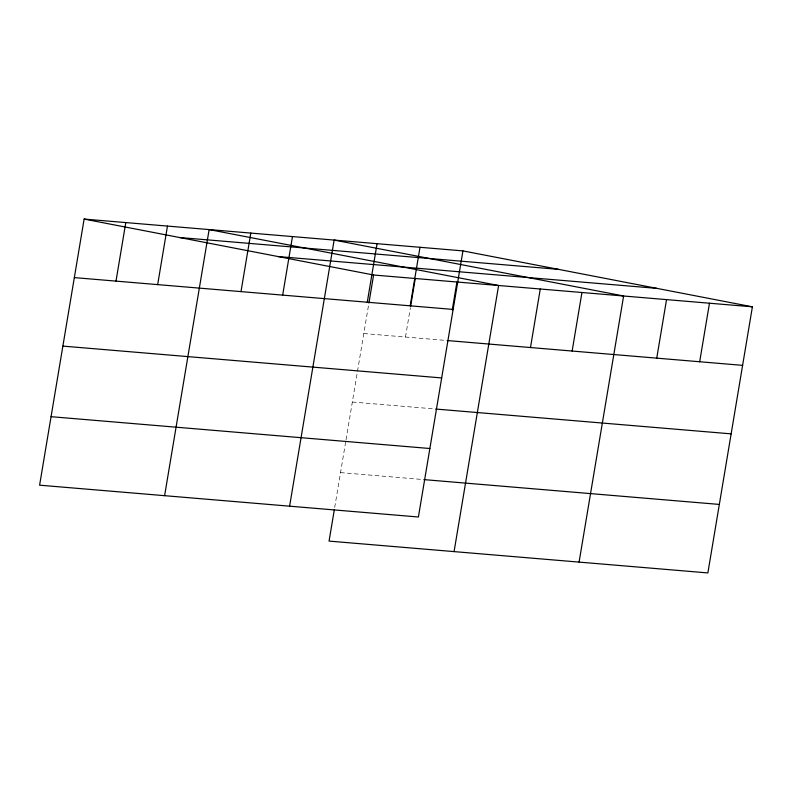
<?xml version="1.0" encoding="UTF-8"?>
<svg xmlns="http://www.w3.org/2000/svg" width="792" height="792" viewBox="0 0 792 792"><rect width="100%" height="100%" fill="white"/><g stroke="black" fill="none" stroke-linecap="round" stroke-linejoin="round"><path stroke-width="0.59" stroke-dasharray="3.96 2.97" d="M334.699 507.454L345.827 440.966M346.035 439.748L368.706 304.267M405.474 337.036L410.375 307.771M363.805 333.541L445.916 340.431M352.341 402.029L434.452 408.929M340.53 472.606L422.641 479.507"/><path stroke-width="1.19" d="M462.934 250.896L84.13 219.077L39.6 485.179L418.404 516.998L462.934 250.896L752.4 306.821L707.87 572.923L329.066 541.104L334.303 509.86M115.998 281.111L125.799 222.572M157.667 284.615L167.468 226.076M164.607 495.683L209.137 229.581L498.604 285.496L454.073 551.608M241.006 291.614L250.807 233.076M282.675 295.119L292.466 236.58M289.605 506.177L334.135 240.075L623.611 296L579.081 562.102M367.27 302.227L377.071 243.689M368.904 303.049L373.596 275.002L752.4 306.821M410.207 305.831L419.998 247.292M410.573 306.553L415.265 278.497M452.242 310.048L456.935 282.002M530.482 347.54L540.273 289.001M572.141 351.044L581.942 292.505M656.746 358.142L666.537 299.614M699.673 361.756L709.474 303.217M179.655 237.531L558.459 269.349M278.071 256.549L656.875 288.367M74.339 277.616L453.133 309.434M447.143 340.54L742.609 365.36M62.875 346.104L441.669 377.933M435.679 409.038L731.145 433.858M51.064 416.681L429.858 448.51M423.868 479.606L719.334 504.425M84.13 219.077L373.596 275.002"/></g></svg>
